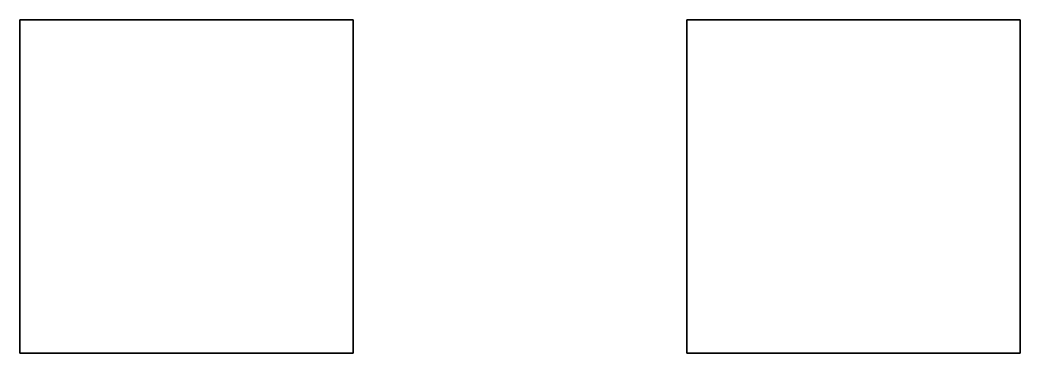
# Model space of a CAD drawing. Header units: millimetres. Extents: x -25.8 to 3.2, y -38.1 to 38.1.
# Drawn here: x -25.84 to -22.84, y -2 to -1 of the extents above; entities that cross this region are included whole.
import ezdxf

# ---------------------------------------------------------------- set-up
doc = ezdxf.new("R2010")
doc.units = ezdxf.units.MM

msp = doc.modelspace()

# ---------------------------------------------------------------- linework, layer by layer
for points in [[(-25.84, -2, 29.63), (-25.84, -1, 29.63), (-24.84, -1, 29.63), (-24.84, -2, 29.63)], [(-24.84, -2, 29.63), (-24.84, -1, 29.63), (-25.84, -1, 29.63), (-25.84, -2, 29.63)], [(-22.84, -1, 30.63), (-22.84, -1, 29.63), (-23.84, -1, 29.63), (-23.84, -1, 30.63)], [(-23.84, -1, 30.63), (-23.84, -1, 29.63), (-23.84, -2, 29.63), (-23.84, -2, 30.63)], [(-23.84, -2, 29.63), (-23.84, -1, 29.63), (-22.84, -1, 29.63), (-22.84, -2, 29.63)], [(-22.84, -2, 30.63), (-22.84, -1, 30.63), (-23.84, -1, 30.63), (-23.84, -2, 30.63)], [(-22.84, -2, 29.63), (-22.84, -1, 29.63), (-22.84, -1, 30.63), (-22.84, -2, 30.63)], [(-23.84, -2, 30.63), (-23.84, -2, 29.63), (-22.84, -2, 29.63), (-22.84, -2, 30.63)]]:
    msp.add_3dface(points)

doc.saveas('drawing.dxf')
